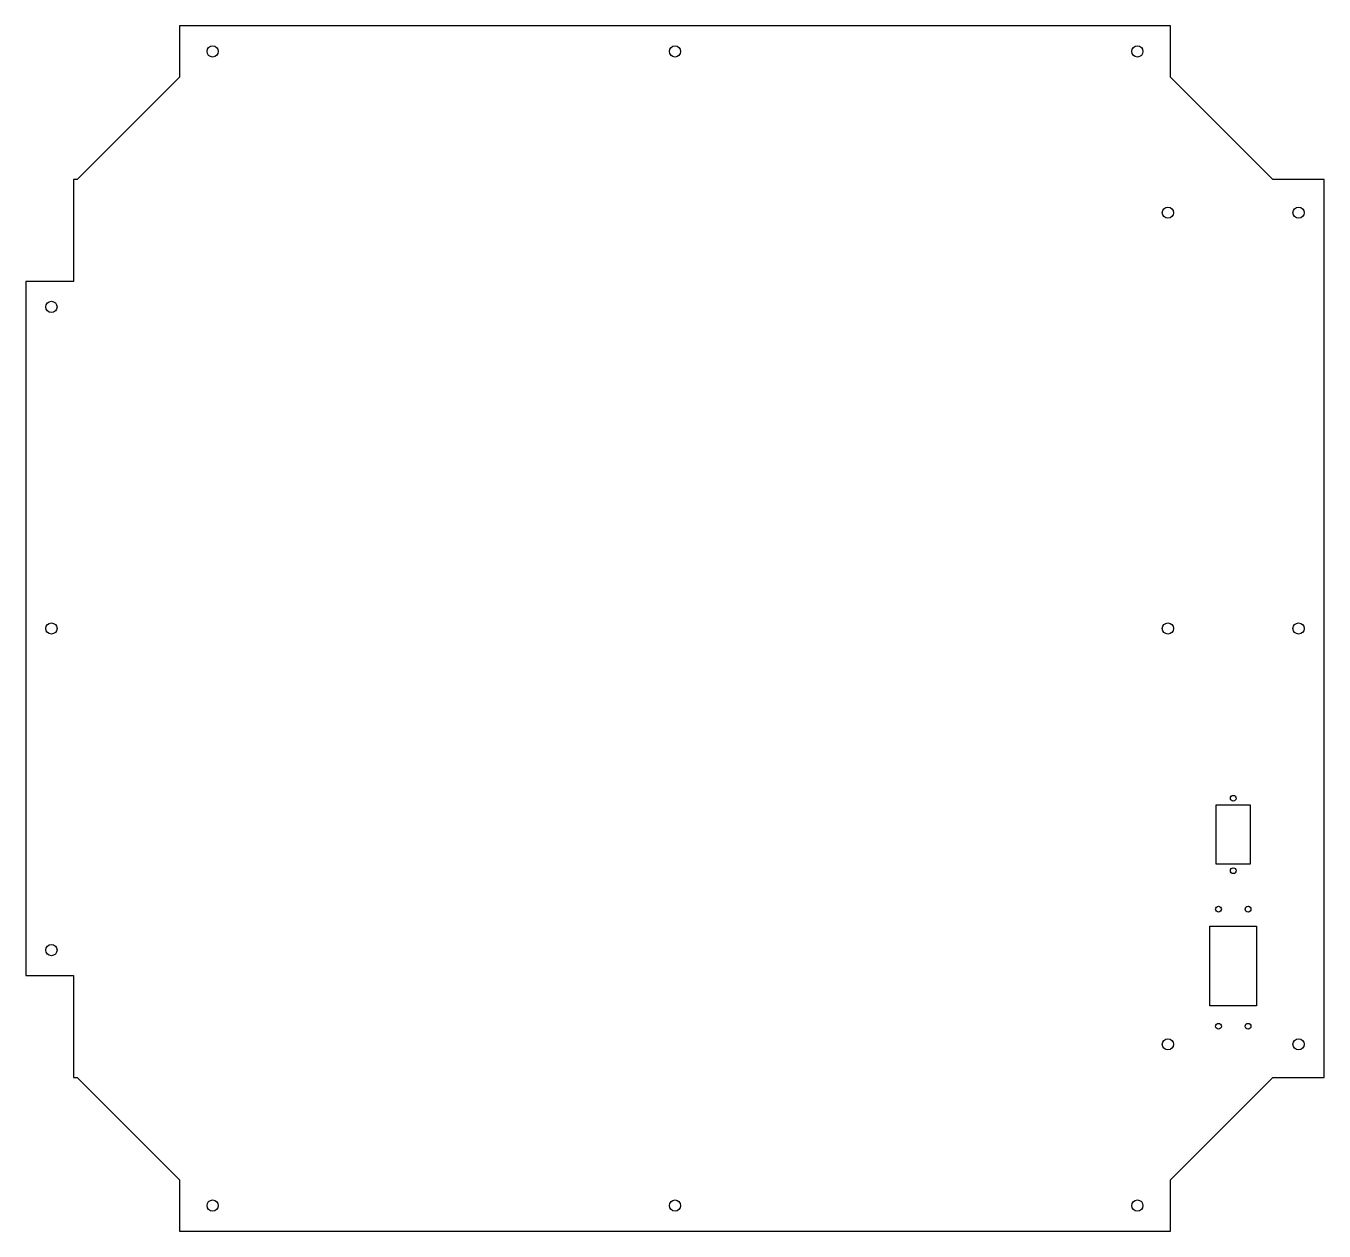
# Model space of a CAD drawing. Header units: millimetres. Extents: x -383 to 382, y -355 to 355.
import ezdxf

# ---------------------------------------------------------------- set-up
doc = ezdxf.new("R2010")
doc.units = ezdxf.units.MM
doc.layers.add('CUTOUTS', color=1, linetype='CONTINUOUS')
doc.layers.add('PERIMETER', color=5, linetype='CONTINUOUS')

msp = doc.modelspace()

# ---------------------------------------------------------------- linework, layer by layer
at = {"layer": 'CUTOUTS'}
for p, q in [((319, -138.85), (319, -103.85)), ((319, -103.85), (339, -103.85)), ((339, -103.85), (339, -138.85)), ((339, -138.85), (319, -138.85)), ((315.25, -222.35), (315.25, -175.35)), ((315.25, -175.35), (342.75, -175.35)), ((342.75, -175.35), (342.75, -222.35)), ((342.75, -222.35), (315.25, -222.35))]:
    msp.add_line(p, q, dxfattribs=at)
for centre, radius in [((-272.5, 340), 3.3), ((0, 340), 3.3), ((272.5, 340), 3.3), ((290.5, 245), 3.3), ((367.5, 245), 3.3), ((-367.5, 189.5), 3.3), ((-367.5, 0), 3.3), ((290.5, 0), 3.3), ((367.5, 0), 3.3), ((329, -100), 1.7), ((329, -142.7), 1.7), ((320.3, -165.35), 1.7), ((337.7, -165.35), 1.7), ((-367.5, -189.5), 3.3), ((320.3, -234.35), 1.7), ((337.7, -234.35), 1.7), ((290.5, -245), 3.3), ((367.5, -245), 3.3), ((-272.5, -340), 3.3), ((0, -340), 3.3), ((272.5, -340), 3.3)]:
    msp.add_circle(centre, radius, dxfattribs=at)
at = {"layer": 'PERIMETER'}
for p, q in [((292, 355), (-292, 355)), ((-292, 355), (-292, 324.8)), ((292, 324.8), (292, 355)), ((-292, 324.8), (-352.3, 264.5)), ((352.3, 264.5), (292, 324.8)), ((-352.3, 264.5), (-354.5, 264.5)), ((-354.5, 264.5), (-354.5, 204.5)), ((382.5, 264.5), (352.3, 264.5)), ((382.5, -264.5), (382.5, 264.5)), ((-354.5, 204.5), (-382.5, 204.5)), ((-382.5, 204.5), (-382.5, -204.5)), ((-382.5, -204.5), (-354.5, -204.5)), ((-354.5, -204.5), (-354.5, -264.5)), ((-354.5, -264.5), (-352.3, -264.5)), ((-352.3, -264.5), (-292, -324.8)), ((292, -324.8), (352.3, -264.5)), ((352.3, -264.5), (382.5, -264.5)), ((-292, -324.8), (-292, -355)), ((292, -355), (292, -324.8)), ((-292, -355), (292, -355))]:
    msp.add_line(p, q, dxfattribs=at)

doc.saveas('drawing.dxf')
